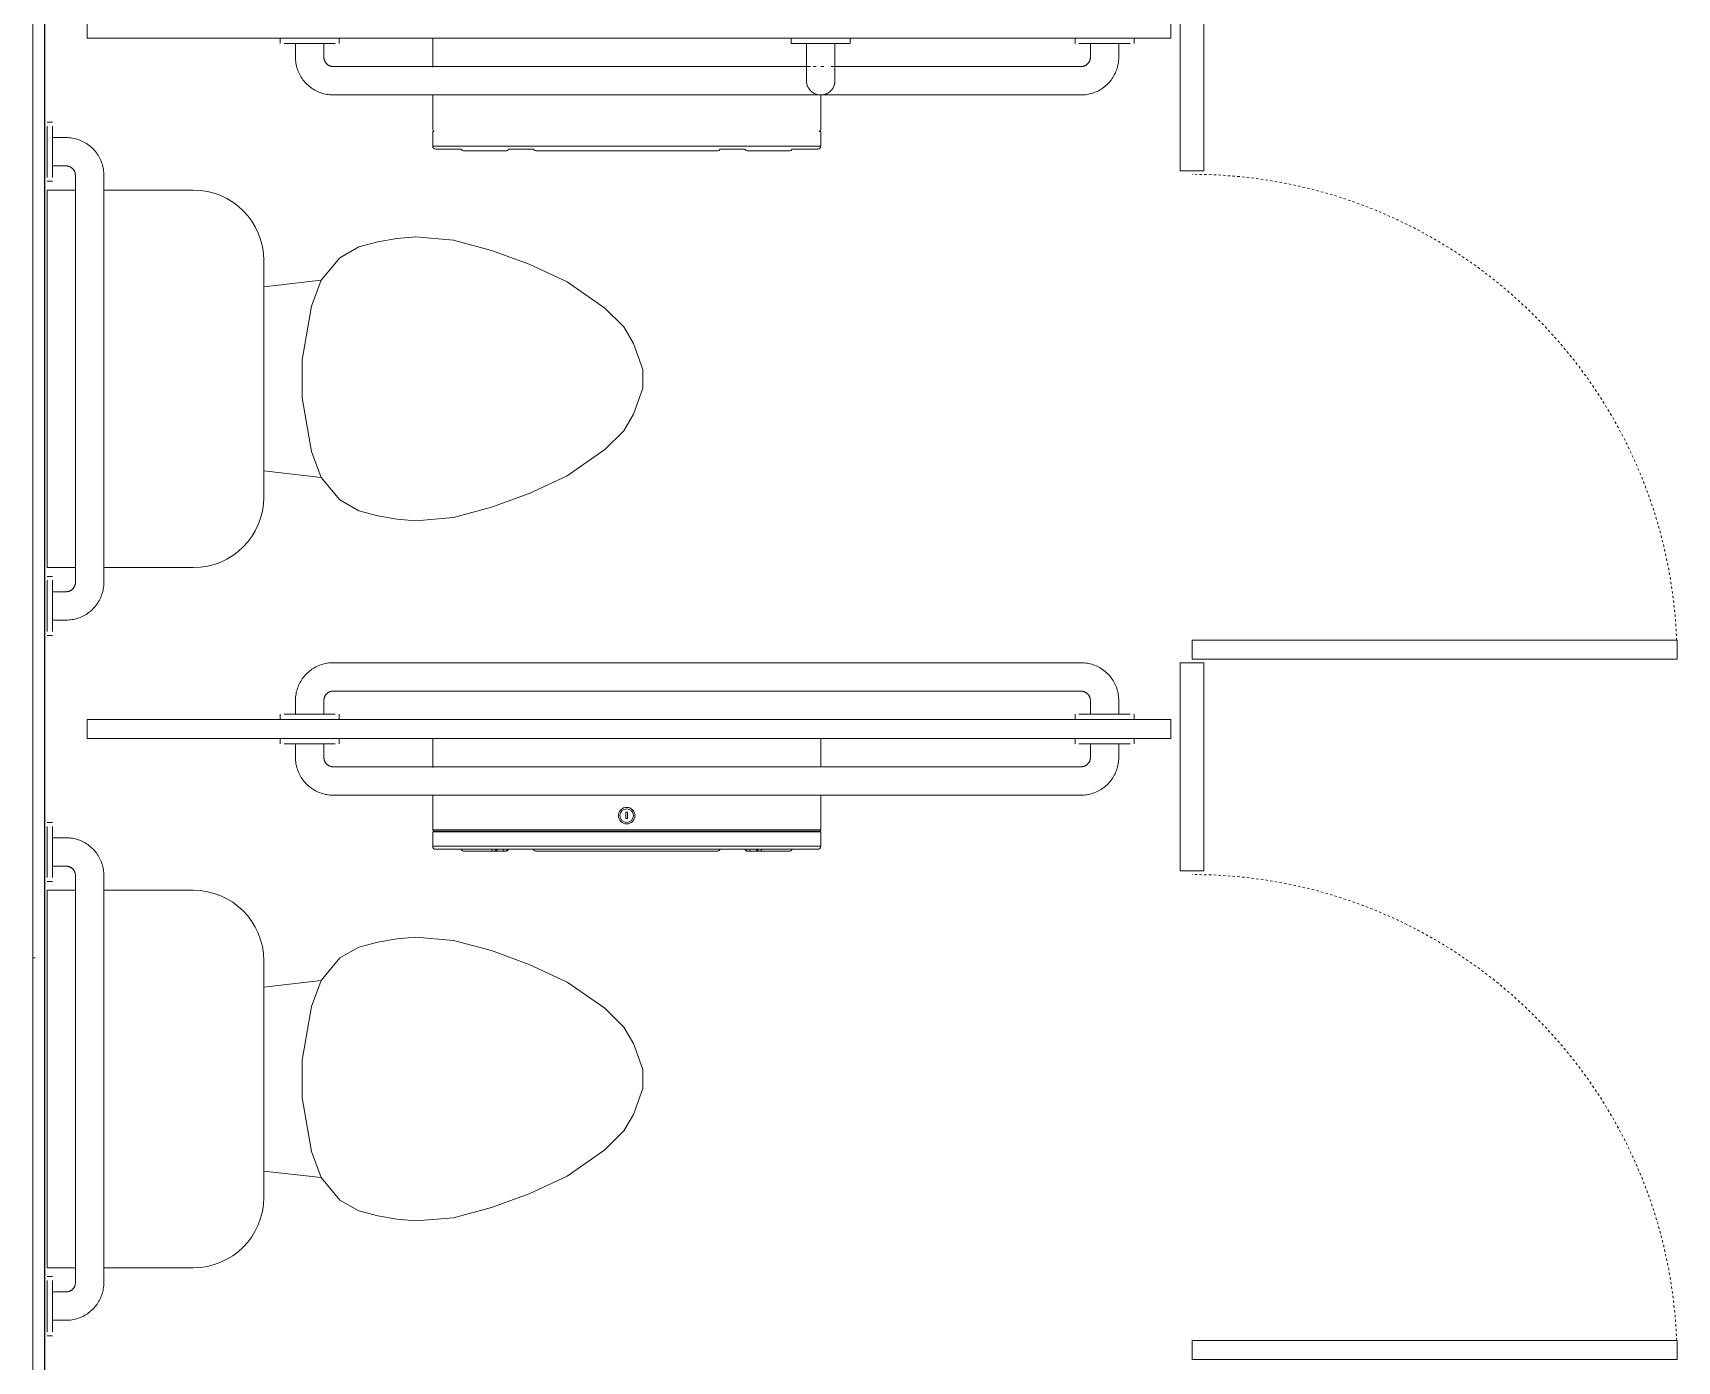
# Model space of a CAD drawing. Header units: inches. Extents: x 20008 to 27263, y -26025 to -19005.
# Drawn here: x 25521.4 to 25608.3, y -22590.2 to -22520 of the extents above; entities that cross this region are included whole.
import ezdxf

# ---------------------------------------------------------------- set-up
doc = ezdxf.new("R2010")
doc.units = ezdxf.units.IN
doc.header["$MEASUREMENT"] = 0
doc.linetypes.add('Dash', pattern=[0.25, 0.125, -0.125])
doc.linetypes.add('Dash_2_', pattern=[0.25, 0.125, -0.125])
for name, color, linetype, lineweight in [('A-WALL', 113, 'Continuous', 9), ('A-WALL-PATT', 111, 'Continuous', 25), ('I-WALL', 2, 'Continuous', 9), ('P-SANR-FIXT', 6, 'Continuous', 9), ('Q-SPCQ', 91, 'Continuous', 9), ('Q-SPCQ-HDLN', 91, 'Dash', 9)]:
    doc.layers.add(name, color=color, linetype=linetype, lineweight=lineweight)

# ---------------------------------------------------------------- blocks, each defined once
blk = doc.blocks.new('Toilet-Domestic-3D - Toilet-Domestic-3D-V38-Site Plan - Phase 1')
at = {"layer": 'P-SANR-FIXT', "color": 7}
for p, q in [((-9.976, 19.476), (9.976, 19.476)), ((-9.976, 17.976), (-9.976, 19.476)), ((9.976, 19.476), (9.976, 17.975)), ((-9.976, 11.75), (-9.976, 16.476)), ((9.976, 16.477), (9.976, 11.75)), ((6.25, 8.024), (-6.25, 8.024)), ((-4.862, 8.024), (-5.209, 5)), ((4.862, 8.024), (5.209, 5)), ((-3.836, 5.5), (-5.209, 5)), ((-1, 6), (-3.836, 5.5)), ((1, 6), (-1, 6)), ((3.836, 5.5), (1, 6)), ((5.209, 5), (3.836, 5.5)), ((-5.209, 5), (-6.401, 4)), ((6.401, 4), (5.209, 5)), ((-6.401, 4), (-6.968, 3)), ((6.968, 3), (6.401, 4)), ((-6.968, 3), (-7.236, 2)), ((7.236, 2), (6.968, 3)), ((-7.236, 2), (-7.413, 0.996)), ((7.413, 0.996), (7.236, 2)), ((-7.413, 0.996), (-7.5, 0)), ((7.5, 0), (7.413, 0.996)), ((-7.5, 0), (-7.326, -1.992)), ((7.326, -1.992), (7.5, 0)), ((-7.326, -1.992), (-6.788, -4)), ((6.788, -4), (7.326, -1.992)), ((-6.788, -4), (-6.06, -6)), ((6.06, -6), (6.788, -4)), ((-6.06, -6), (-5.127, -8)), ((5.127, -8), (6.06, -6)), ((-5.127, -8), (-3.74, -10)), ((3.74, -10), (5.127, -8)), ((-3.74, -10), (-2.74, -11)), ((2.74, -11), (3.74, -10)), ((-2.74, -11), (-1.874, -11.5)), ((1.874, -11.5), (2.74, -11)), ((-1.874, -11.5), (-0.5, -12)), ((-0.5, -12), (0.5, -12)), ((0.5, -12), (1.874, -11.5))]:
    blk.add_line(p, q, dxfattribs=at)
for centre, start, end in [((-6.25, 11.75), 180, 270), ((6.25, 11.75), 270, 360)]:
    blk.add_arc(centre, 3.726, start, end, dxfattribs=at)
blk = doc.blocks.new('Partition-Floor_Braced-Bradley_Corp-St_Stl-ADA-N_Stalls - ADA _optional_ _ n Standard Stalls-320692-Site Plan - Phase 1')
at = {"layer": 'Q-SPCQ', "color": 7}
for p, q in [((142.5, -0.875), (141.5, -0.875)), ((141.5, -0.875), (141.5, -58.125)), ((142.5, -58.125), (142.5, -0.875)), ((179.5, -0.875), (178.5, -0.875)), ((178.5, -0.875), (178.5, -58.125)), ((141.5, -58.125), (142.5, -58.125)), ((178.5, -58.125), (179.5, -58.125)), ((134.5, -58.625), (134.5, -59.875)), ((145.5, -58.625), (134.5, -58.625)), ((145.5, -59.875), (145.5, -58.625)), ((180, -58.625), (171.5, -58.625)), ((171.5, -58.625), (171.5, -59.875)), ((109.688, -59.25), (108.688, -59.25)), ((108.688, -59.25), (108.688, -84.874)), ((109.688, -84.874), (109.688, -59.25)), ((134.5, -59.875), (145.5, -59.875)), ((146.688, -59.25), (145.688, -59.25)), ((145.688, -59.25), (145.688, -84.874)), ((146.688, -84.874), (146.688, -59.25)), ((171.5, -59.875), (180, -59.875)), ((108.688, -84.874), (109.688, -84.874)), ((145.688, -84.874), (146.688, -84.874))]:
    blk.add_line(p, q, dxfattribs=at)
at = {"layer": 'Q-SPCQ-HDLN', "color": 7, "linetype": 'Dash_2_'}
for centre in [(108.688, -59.25), (145.688, -59.25)]:
    blk.add_arc(centre, 25.624, 272.20423, 360, dxfattribs=at)
blk = doc.blocks.new('817_Grab_Bars - 8170-001420-V44-Site Plan - Phase 1')
at = {"layer": 'Q-SPCQ', "color": 7}
for p, q in [((25534.453, -22557.303), (25534.453, -22557.584)), ((25536.015, -22557.584), (25534.662, -22557.584)), ((25535.265, -22557.584), (25535.265, -22558.303)), ((25537.368, -22557.584), (25536.015, -22557.584)), ((25536.765, -22558.303), (25536.765, -22557.584)), ((25537.578, -22557.584), (25537.578, -22557.303)), ((25576.453, -22557.303), (25576.453, -22557.584)), ((25578.015, -22557.584), (25576.662, -22557.584)), ((25577.265, -22557.584), (25577.265, -22558.303)), ((25579.368, -22557.584), (25578.015, -22557.584)), ((25578.765, -22558.303), (25578.765, -22557.584)), ((25579.578, -22557.584), (25579.578, -22557.303)), ((25576.765, -22558.803), (25537.265, -22558.803)), ((25537.265, -22560.303), (25576.765, -22560.303))]:
    blk.add_line(p, q, dxfattribs=at)
at = {"layer": 'Q-SPCQ', "color": 7, "flags": 128}
for points in [[(25535.265, -22558.303), (25535.267, -22558.383), (25535.272, -22558.463), (25535.28, -22558.542), (25535.291, -22558.621), (25535.305, -22558.7), (25535.323, -22558.778), (25535.343, -22558.856), (25535.367, -22558.932), (25535.393, -22559.007), (25535.423, -22559.082), (25535.456, -22559.155), (25535.491, -22559.226), (25535.53, -22559.297), (25535.571, -22559.365), (25535.615, -22559.432), (25535.661, -22559.497), (25535.71, -22559.56), (25535.762, -22559.622), (25535.816, -22559.681), (25535.872, -22559.738), (25535.93, -22559.792), (25535.991, -22559.844), (25536.054, -22559.894), (25536.118, -22559.941), (25536.185, -22559.986), (25536.253, -22560.028), (25536.323, -22560.067), (25536.394, -22560.103), (25536.467, -22560.136), (25536.541, -22560.167), (25536.616, -22560.194), (25536.692, -22560.219), (25536.769, -22560.24), (25536.847, -22560.259), (25536.925, -22560.274), (25537.004, -22560.286), (25537.084, -22560.295), (25537.164, -22560.3), (25537.244, -22560.303), (25537.265, -22560.303)], [(25537.265, -22558.803), (25537.245, -22558.802), (25537.225, -22558.801), (25537.205, -22558.799), (25537.186, -22558.796), (25537.166, -22558.793), (25537.146, -22558.788), (25537.127, -22558.783), (25537.108, -22558.777), (25537.089, -22558.771), (25537.071, -22558.763), (25537.052, -22558.755), (25537.034, -22558.746), (25537.017, -22558.737), (25537, -22558.726), (25536.983, -22558.715), (25536.967, -22558.704), (25536.951, -22558.692), (25536.936, -22558.679), (25536.921, -22558.665), (25536.907, -22558.651), (25536.893, -22558.637), (25536.88, -22558.621), (25536.867, -22558.606), (25536.856, -22558.59), (25536.844, -22558.573), (25536.834, -22558.556), (25536.824, -22558.538), (25536.815, -22558.521), (25536.807, -22558.502), (25536.799, -22558.484), (25536.792, -22558.465), (25536.786, -22558.446), (25536.781, -22558.427), (25536.776, -22558.407), (25536.773, -22558.388), (25536.769, -22558.368), (25536.767, -22558.348), (25536.766, -22558.328), (25536.765, -22558.308), (25536.765, -22558.303)], [(25576.765, -22560.303), (25576.845, -22560.301), (25576.925, -22560.296), (25577.005, -22560.288), (25577.084, -22560.277), (25577.163, -22560.263), (25577.241, -22560.245), (25577.318, -22560.225), (25577.394, -22560.201), (25577.47, -22560.175), (25577.544, -22560.145), (25577.617, -22560.112), (25577.689, -22560.077), (25577.759, -22560.038), (25577.828, -22559.997), (25577.895, -22559.953), (25577.96, -22559.907), (25578.023, -22559.858), (25578.084, -22559.806), (25578.143, -22559.752), (25578.2, -22559.696), (25578.255, -22559.638), (25578.307, -22559.577), (25578.356, -22559.514), (25578.404, -22559.45), (25578.448, -22559.383), (25578.49, -22559.315), (25578.529, -22559.245), (25578.565, -22559.174), (25578.599, -22559.101), (25578.629, -22559.028), (25578.657, -22558.952), (25578.681, -22558.876), (25578.703, -22558.799), (25578.721, -22558.721), (25578.736, -22558.643), (25578.748, -22558.564), (25578.757, -22558.484), (25578.763, -22558.404), (25578.765, -22558.324), (25578.765, -22558.303)], [(25577.265, -22558.303), (25577.265, -22558.323), (25577.264, -22558.343), (25577.262, -22558.363), (25577.259, -22558.382), (25577.255, -22558.402), (25577.251, -22558.422), (25577.246, -22558.441), (25577.24, -22558.46), (25577.233, -22558.479), (25577.226, -22558.498), (25577.218, -22558.516), (25577.209, -22558.534), (25577.199, -22558.551), (25577.189, -22558.568), (25577.178, -22558.585), (25577.166, -22558.601), (25577.154, -22558.617), (25577.141, -22558.633), (25577.128, -22558.647), (25577.114, -22558.661), (25577.099, -22558.675), (25577.084, -22558.688), (25577.068, -22558.701), (25577.052, -22558.712), (25577.035, -22558.724), (25577.018, -22558.734), (25577.001, -22558.744), (25576.983, -22558.753), (25576.965, -22558.761), (25576.946, -22558.769), (25576.928, -22558.776), (25576.909, -22558.782), (25576.889, -22558.787), (25576.87, -22558.792), (25576.85, -22558.796), (25576.83, -22558.799), (25576.811, -22558.801), (25576.791, -22558.802), (25576.771, -22558.803), (25576.765, -22558.803)]]:
    blk.add_lwpolyline(points, dxfattribs=at)
blk = doc.blocks.new('817_Grab_Bars - 8170-001420-V45-Site Plan - Phase 1')
at = {"layer": 'Q-SPCQ', "color": 7}
for p, q in [((25534.453, -22520.303), (25534.453, -22520.584)), ((25537.578, -22520.584), (25537.578, -22520.303)), ((25576.453, -22520.303), (25576.453, -22520.584)), ((25579.578, -22520.584), (25579.578, -22520.303)), ((25536.015, -22520.584), (25534.662, -22520.584)), ((25535.265, -22520.584), (25535.265, -22521.303)), ((25537.368, -22520.584), (25536.015, -22520.584)), ((25536.765, -22521.303), (25536.765, -22520.584)), ((25578.015, -22520.584), (25576.662, -22520.584)), ((25577.265, -22520.584), (25577.265, -22521.303)), ((25579.368, -22520.584), (25578.015, -22520.584)), ((25578.765, -22521.303), (25578.765, -22520.584)), ((25562.471, -22521.803), (25537.265, -22521.803)), ((25562.781, -22521.803), (25562.614, -22521.803)), ((25563.187, -22521.803), (25563.015, -22521.803)), ((25576.765, -22521.803), (25563.563, -22521.803)), ((25537.265, -22523.303), (25576.765, -22523.303))]:
    blk.add_line(p, q, dxfattribs=at)
at = {"layer": 'Q-SPCQ', "color": 7, "flags": 128}
for points in [[(25535.265, -22521.303), (25535.267, -22521.383), (25535.272, -22521.463), (25535.28, -22521.542), (25535.291, -22521.621), (25535.305, -22521.7), (25535.323, -22521.778), (25535.343, -22521.856), (25535.367, -22521.932), (25535.393, -22522.007), (25535.423, -22522.082), (25535.456, -22522.155), (25535.491, -22522.226), (25535.53, -22522.297), (25535.571, -22522.365), (25535.615, -22522.432), (25535.661, -22522.497), (25535.71, -22522.56), (25535.762, -22522.622), (25535.816, -22522.681), (25535.872, -22522.738), (25535.93, -22522.792), (25535.991, -22522.844), (25536.054, -22522.894), (25536.118, -22522.941), (25536.185, -22522.986), (25536.253, -22523.028), (25536.323, -22523.067), (25536.394, -22523.103), (25536.467, -22523.136), (25536.541, -22523.167), (25536.616, -22523.194), (25536.692, -22523.219), (25536.769, -22523.24), (25536.847, -22523.259), (25536.925, -22523.274), (25537.004, -22523.286), (25537.084, -22523.295), (25537.164, -22523.3), (25537.244, -22523.303), (25537.265, -22523.303)], [(25537.265, -22521.803), (25537.245, -22521.802), (25537.225, -22521.801), (25537.205, -22521.799), (25537.186, -22521.796), (25537.166, -22521.793), (25537.146, -22521.788), (25537.127, -22521.783), (25537.108, -22521.777), (25537.089, -22521.771), (25537.071, -22521.763), (25537.052, -22521.755), (25537.034, -22521.746), (25537.017, -22521.737), (25537, -22521.726), (25536.983, -22521.715), (25536.967, -22521.704), (25536.951, -22521.692), (25536.936, -22521.679), (25536.921, -22521.665), (25536.907, -22521.651), (25536.893, -22521.637), (25536.88, -22521.621), (25536.867, -22521.606), (25536.856, -22521.59), (25536.844, -22521.573), (25536.834, -22521.556), (25536.824, -22521.538), (25536.815, -22521.521), (25536.807, -22521.502), (25536.799, -22521.484), (25536.792, -22521.465), (25536.786, -22521.446), (25536.781, -22521.427), (25536.776, -22521.407), (25536.773, -22521.388), (25536.769, -22521.368), (25536.767, -22521.348), (25536.766, -22521.328), (25536.765, -22521.308), (25536.765, -22521.303)], [(25576.765, -22523.303), (25576.845, -22523.301), (25576.925, -22523.296), (25577.005, -22523.288), (25577.084, -22523.277), (25577.163, -22523.263), (25577.241, -22523.245), (25577.318, -22523.225), (25577.394, -22523.201), (25577.47, -22523.175), (25577.544, -22523.145), (25577.617, -22523.112), (25577.689, -22523.077), (25577.759, -22523.038), (25577.828, -22522.997), (25577.895, -22522.953), (25577.96, -22522.907), (25578.023, -22522.858), (25578.084, -22522.806), (25578.143, -22522.752), (25578.2, -22522.696), (25578.255, -22522.638), (25578.307, -22522.577), (25578.356, -22522.514), (25578.404, -22522.45), (25578.448, -22522.383), (25578.49, -22522.315), (25578.529, -22522.245), (25578.565, -22522.174), (25578.599, -22522.101), (25578.629, -22522.028), (25578.657, -22521.952), (25578.681, -22521.876), (25578.703, -22521.799), (25578.721, -22521.721), (25578.736, -22521.643), (25578.748, -22521.564), (25578.757, -22521.484), (25578.763, -22521.404), (25578.765, -22521.324), (25578.765, -22521.303)], [(25577.265, -22521.303), (25577.265, -22521.323), (25577.264, -22521.343), (25577.262, -22521.363), (25577.259, -22521.382), (25577.255, -22521.402), (25577.251, -22521.422), (25577.246, -22521.441), (25577.24, -22521.46), (25577.233, -22521.479), (25577.226, -22521.498), (25577.218, -22521.516), (25577.209, -22521.534), (25577.199, -22521.551), (25577.189, -22521.568), (25577.178, -22521.585), (25577.166, -22521.601), (25577.154, -22521.617), (25577.141, -22521.633), (25577.128, -22521.647), (25577.114, -22521.661), (25577.099, -22521.675), (25577.084, -22521.688), (25577.068, -22521.701), (25577.052, -22521.712), (25577.035, -22521.724), (25577.018, -22521.734), (25577.001, -22521.744), (25576.983, -22521.753), (25576.965, -22521.761), (25576.946, -22521.769), (25576.928, -22521.776), (25576.909, -22521.782), (25576.889, -22521.787), (25576.87, -22521.792), (25576.85, -22521.796), (25576.83, -22521.799), (25576.811, -22521.801), (25576.791, -22521.802), (25576.771, -22521.803), (25576.765, -22521.803)]]:
    blk.add_lwpolyline(points, dxfattribs=at)
blk = doc.blocks.new('Dispenser-Toilet_Tissue-Frost_Products_LTD_-Jumbo-169 - Steel-Brushed-Stainless_Steel-V48-Site Plan - Phase 1')
at = {"layer": 'Q-SPCQ', "color": 10, "lineweight": 13}
for p, q in [((25542.517, -22557.303), (25542.517, -22558.838)), ((25563.014, -22558.828), (25563.014, -22557.303)), ((25542.517, -22560.277), (25542.517, -22562.143)), ((25563.014, -22562.143), (25563.014, -22560.277)), ((25552.724, -22561.205), (25552.724, -22561.542)), ((25552.805, -22561.205), (25552.724, -22561.205)), ((25552.724, -22561.542), (25552.805, -22561.542)), ((25552.805, -22561.542), (25552.805, -22561.205)), ((25563.014, -22562.143), (25542.517, -22562.143)), ((25542.574, -22562.234), (25542.517, -22562.234)), ((25542.517, -22562.234), (25542.517, -22563.003)), ((25562.954, -22562.234), (25542.573, -22562.234)), ((25542.574, -22562.203), (25562.954, -22562.203)), ((25542.574, -22562.203), (25542.574, -22562.234)), ((25562.954, -22562.234), (25562.954, -22562.203)), ((25563.014, -22562.234), (25562.954, -22562.234)), ((25563.014, -22563.003), (25563.014, -22562.234)), ((25542.517, -22563.003), (25563.014, -22563.003)), ((25542.674, -22563.163), (25544.026, -22563.163)), ((25544.026, -22563.163), (25561.502, -22563.163)), ((25544.187, -22563.263), (25546.358, -22563.263)), ((25546.519, -22563.163), (25547.826, -22563.163)), ((25548.011, -22563.263), (25557.517, -22563.263)), ((25557.701, -22563.163), (25559.008, -22563.163)), ((25559.17, -22563.263), (25561.34, -22563.263)), ((25561.502, -22563.163), (25562.854, -22563.163))]:
    blk.add_line(p, q, dxfattribs=at)
for radius in [0.438, 0.358]:
    blk.add_circle((25552.764, -22561.384), radius, dxfattribs=at)
for centre, radius, start, end in [((25542.577, -22562.143), 0.0601, 180, 267.31847), ((25562.954, -22562.143), 0.06, 270, 0), ((25542.677, -22563.003), 0.16, 180, 269.00189), ((25544.187, -22563.083), 0.18, 206.3878, 270), ((25545.74, -22563.147), 0.118, 187.64311, 259.1884), ((25545.738, -22563.112), 0.151, 272.67904, 340.36528), ((25545.769, -22563.083), 0.18, 270, 333.60843), ((25545.76, -22563.112), 0.151, 273.16673, 340.37261), ((25546.341, -22563.145), 0.119, 188.48049, 259.95986), ((25546.34, -22563.112), 0.151, 272.67904, 340.36593), ((25546.348, -22563.112), 0.151, 272.67904, 340.36593), ((25546.358, -22563.083), 0.18, 270, 333.6122), ((25548.011, -22563.043), 0.22, 213.05573, 270), ((25557.517, -22563.043), 0.22, 270, 326.94427), ((25559.17, -22563.083), 0.18, 206.3878, 270), ((25559.18, -22563.112), 0.151, 199.63407, 267.32096), ((25559.188, -22563.112), 0.151, 199.63407, 267.32096), ((25559.187, -22563.145), 0.119, 280.04014, 351.51951), ((25559.759, -22563.083), 0.18, 206.3878, 270), ((25559.767, -22563.112), 0.151, 199.63407, 266.83311), ((25559.79, -22563.112), 0.151, 199.63407, 267.32096), ((25559.788, -22563.147), 0.118, 280.8116, 352.35689), ((25561.34, -22563.083), 0.18, 270, 333.6122), ((25562.854, -22563.003), 0.16, 270, 0)]:
    blk.add_arc(centre, radius, start, end, dxfattribs=at)
blk = doc.blocks.new('Dispenser-Toilet_Tissue-Frost_Products_LTD_-Jumbo-169 - Steel-Brushed-Stainless_Steel-V49-Site Plan - Phase 1')
at = {"layer": 'Q-SPCQ', "color": 10, "lineweight": 13}
for p, q in [((25542.517, -22521.838), (25542.517, -22520.303)), ((25542.517, -22525.143), (25542.517, -22523.277)), ((25563.014, -22523.277), (25563.014, -22525.143)), ((25542.517, -22526.003), (25542.517, -22525.234)), ((25542.517, -22525.234), (25542.577, -22525.234)), ((25542.577, -22525.234), (25542.577, -22525.203)), ((25562.957, -22525.203), (25562.957, -22525.234)), ((25562.957, -22525.234), (25563.014, -22525.234)), ((25563.014, -22525.234), (25563.014, -22526.003)), ((25563.014, -22526.003), (25542.517, -22526.003)), ((25544.029, -22526.163), (25542.677, -22526.163)), ((25546.361, -22526.263), (25544.19, -22526.263)), ((25547.829, -22526.163), (25546.522, -22526.163)), ((25557.52, -22526.263), (25548.013, -22526.263)), ((25559.011, -22526.163), (25557.704, -22526.163)), ((25561.343, -22526.263), (25559.172, -22526.263)), ((25562.857, -22526.163), (25561.504, -22526.163))]:
    blk.add_line(p, q, dxfattribs=at)
for centre, radius, start, end in [((25542.577, -22525.143), 0.06, 180, 270), ((25562.954, -22525.143), 0.0601, 272.68153, 0), ((25542.677, -22526.003), 0.16, 180, 270), ((25544.19, -22526.083), 0.18, 206.3878, 270), ((25546.361, -22526.083), 0.18, 270, 333.6122), ((25548.013, -22526.043), 0.22, 213.05573, 270), ((25557.52, -22526.043), 0.22, 270, 326.94427), ((25559.172, -22526.083), 0.18, 206.3878, 270), ((25561.343, -22526.083), 0.18, 270, 333.6122), ((25562.854, -22526.003), 0.16, 270.99811, 0)]:
    blk.add_arc(centre, radius, start, end, dxfattribs=at)
blk = doc.blocks.new('817_Grab_Bars - 8170-001240-V53-Site Plan - Phase 1')
at = {"layer": 'Q-SPCQ', "color": 7}
for p, q in [((25522.421, -22561.74), (25522.14, -22561.74)), ((25522.14, -22563.303), (25522.14, -22561.95)), ((25522.421, -22561.95), (25522.421, -22563.303)), ((25523.14, -22562.553), (25522.421, -22562.553)), ((25522.14, -22564.656), (25522.14, -22563.303)), ((25522.421, -22563.303), (25522.421, -22564.656)), ((25522.421, -22564.053), (25523.14, -22564.053)), ((25523.64, -22564.553), (25523.64, -22586.053)), ((25525.14, -22586.053), (25525.14, -22564.553)), ((25522.14, -22564.865), (25522.421, -22564.865)), ((25522.421, -22585.74), (25522.14, -22585.74)), ((25522.14, -22587.303), (25522.14, -22585.95)), ((25522.421, -22585.95), (25522.421, -22587.303)), ((25523.14, -22586.553), (25522.421, -22586.553)), ((25522.14, -22588.656), (25522.14, -22587.303)), ((25522.421, -22587.303), (25522.421, -22588.656)), ((25522.421, -22588.053), (25523.14, -22588.053)), ((25522.14, -22588.865), (25522.421, -22588.865))]:
    blk.add_line(p, q, dxfattribs=at)
at = {"layer": 'Q-SPCQ', "color": 7, "flags": 128}
for points in [[(25525.14, -22564.553), (25525.139, -22564.473), (25525.134, -22564.393), (25525.126, -22564.313), (25525.115, -22564.234), (25525.1, -22564.155), (25525.083, -22564.077), (25525.062, -22564), (25525.039, -22563.924), (25525.012, -22563.848), (25524.982, -22563.774), (25524.95, -22563.701), (25524.914, -22563.629), (25524.876, -22563.559), (25524.835, -22563.49), (25524.791, -22563.424), (25524.744, -22563.358), (25524.695, -22563.295), (25524.644, -22563.234), (25524.59, -22563.175), (25524.534, -22563.118), (25524.475, -22563.064), (25524.415, -22563.011), (25524.352, -22562.962), (25524.287, -22562.914), (25524.221, -22562.87), (25524.153, -22562.828), (25524.083, -22562.789), (25524.012, -22562.753), (25523.939, -22562.719), (25523.865, -22562.689), (25523.79, -22562.661), (25523.714, -22562.637), (25523.637, -22562.615), (25523.559, -22562.597), (25523.48, -22562.582), (25523.401, -22562.57), (25523.322, -22562.561), (25523.242, -22562.555), (25523.162, -22562.553), (25523.14, -22562.553)], [(25523.14, -22564.053), (25523.16, -22564.053), (25523.18, -22564.054), (25523.2, -22564.056), (25523.22, -22564.059), (25523.24, -22564.063), (25523.259, -22564.067), (25523.278, -22564.072), (25523.298, -22564.078), (25523.316, -22564.085), (25523.335, -22564.092), (25523.353, -22564.1), (25523.371, -22564.109), (25523.389, -22564.119), (25523.406, -22564.129), (25523.423, -22564.14), (25523.439, -22564.152), (25523.455, -22564.164), (25523.47, -22564.177), (25523.485, -22564.19), (25523.499, -22564.204), (25523.513, -22564.219), (25523.526, -22564.234), (25523.538, -22564.25), (25523.55, -22564.266), (25523.561, -22564.283), (25523.571, -22564.3), (25523.581, -22564.317), (25523.59, -22564.335), (25523.599, -22564.353), (25523.606, -22564.372), (25523.613, -22564.39), (25523.619, -22564.409), (25523.625, -22564.429), (25523.629, -22564.448), (25523.633, -22564.468), (25523.636, -22564.488), (25523.638, -22564.507), (25523.64, -22564.527), (25523.64, -22564.547), (25523.64, -22564.553)], [(25523.14, -22588.053), (25523.22, -22588.051), (25523.3, -22588.046), (25523.38, -22588.038), (25523.459, -22588.027), (25523.538, -22588.013), (25523.616, -22587.995), (25523.693, -22587.975), (25523.769, -22587.951), (25523.845, -22587.925), (25523.919, -22587.895), (25523.992, -22587.862), (25524.064, -22587.827), (25524.134, -22587.788), (25524.203, -22587.747), (25524.27, -22587.703), (25524.335, -22587.657), (25524.398, -22587.608), (25524.459, -22587.556), (25524.518, -22587.502), (25524.575, -22587.446), (25524.63, -22587.388), (25524.682, -22587.327), (25524.731, -22587.264), (25524.779, -22587.2), (25524.823, -22587.133), (25524.865, -22587.065), (25524.904, -22586.995), (25524.94, -22586.924), (25524.974, -22586.851), (25525.004, -22586.778), (25525.032, -22586.702), (25525.056, -22586.626), (25525.078, -22586.549), (25525.096, -22586.471), (25525.111, -22586.393), (25525.123, -22586.314), (25525.132, -22586.234), (25525.138, -22586.154), (25525.14, -22586.074), (25525.14, -22586.053)], [(25523.64, -22586.053), (25523.64, -22586.073), (25523.639, -22586.093), (25523.637, -22586.113), (25523.634, -22586.132), (25523.63, -22586.152), (25523.626, -22586.172), (25523.621, -22586.191), (25523.615, -22586.21), (25523.608, -22586.229), (25523.601, -22586.248), (25523.593, -22586.266), (25523.584, -22586.284), (25523.574, -22586.301), (25523.564, -22586.318), (25523.553, -22586.335), (25523.541, -22586.351), (25523.529, -22586.367), (25523.516, -22586.383), (25523.503, -22586.397), (25523.489, -22586.411), (25523.474, -22586.425), (25523.459, -22586.438), (25523.443, -22586.451), (25523.427, -22586.462), (25523.41, -22586.474), (25523.393, -22586.484), (25523.376, -22586.494), (25523.358, -22586.503), (25523.34, -22586.511), (25523.321, -22586.519), (25523.303, -22586.526), (25523.284, -22586.532), (25523.264, -22586.537), (25523.245, -22586.542), (25523.225, -22586.546), (25523.205, -22586.549), (25523.186, -22586.551), (25523.166, -22586.552), (25523.146, -22586.553), (25523.14, -22586.553)]]:
    blk.add_lwpolyline(points, dxfattribs=at)
blk = doc.blocks.new('817_Grab_Bars - 8170-001180-V54-Site Plan - Phase 1')
at = {"layer": 'Q-SPCQ', "color": 7}
for p, q in [((25561.453, -22520.303), (25561.453, -22520.584)), ((25561.453, -22520.303), (25561.453, -22520.584)), ((25564.578, -22520.584), (25564.578, -22520.303)), ((25564.578, -22520.584), (25564.578, -22520.303)), ((25564.578, -22520.584), (25561.453, -22520.584)), ((25561.453, -22520.584), (25561.662, -22520.584)), ((25561.662, -22520.584), (25561.453, -22520.584)), ((25561.453, -22520.584), (25561.662, -22520.584)), ((25562.265, -22520.584), (25562.265, -22521.303)), ((25562.265, -22520.584), (25562.265, -22521.303)), ((25563.765, -22521.303), (25563.765, -22520.584)), ((25563.765, -22521.303), (25563.765, -22520.584)), ((25564.368, -22520.584), (25564.578, -22520.584)), ((25564.578, -22520.584), (25564.368, -22520.584)), ((25564.368, -22520.584), (25564.578, -22520.584))]:
    blk.add_line(p, q, dxfattribs=at)
at = {"layer": 'Q-SPCQ', "color": 7, "flags": 128}
for points in [[(25562.265, -22521.303), (25562.265, -22521.353), (25562.265, -22521.403), (25562.265, -22521.452), (25562.265, -22521.502), (25562.265, -22521.551), (25562.265, -22521.6), (25562.265, -22521.648), (25562.265, -22521.696), (25562.265, -22521.743), (25562.265, -22521.79), (25562.265, -22521.835), (25562.265, -22521.88), (25562.265, -22521.924), (25562.265, -22521.967), (25562.265, -22522.009), (25562.265, -22522.049), (25562.265, -22522.089), (25562.265, -22522.127), (25562.265, -22522.164), (25562.265, -22522.2), (25562.265, -22522.234), (25562.265, -22522.266), (25562.265, -22522.297), (25562.265, -22522.327), (25562.265, -22522.355), (25562.265, -22522.381), (25562.265, -22522.405), (25562.265, -22522.428), (25562.265, -22522.449), (25562.265, -22522.468), (25562.265, -22522.485), (25562.265, -22522.5), (25562.265, -22522.514), (25562.265, -22522.525), (25562.265, -22522.535), (25562.265, -22522.542), (25562.265, -22522.548), (25562.265, -22522.551), (25562.265, -22522.553)], [(25562.265, -22522.553), (25562.265, -22522.552), (25562.265, -22522.549), (25562.265, -22522.544), (25562.265, -22522.537), (25562.265, -22522.528), (25562.265, -22522.517), (25562.265, -22522.504), (25562.265, -22522.489), (25562.265, -22522.473), (25562.265, -22522.454), (25562.265, -22522.434), (25562.265, -22522.412), (25562.265, -22522.388), (25562.265, -22522.362), (25562.265, -22522.334), (25562.265, -22522.305), (25562.265, -22522.275), (25562.265, -22522.243), (25562.265, -22522.209), (25562.265, -22522.174), (25562.265, -22522.137), (25562.265, -22522.099), (25562.265, -22522.06), (25562.265, -22522.02), (25562.265, -22521.978), (25562.265, -22521.936), (25562.265, -22521.892), (25562.265, -22521.847), (25562.265, -22521.802), (25562.265, -22521.756), (25562.265, -22521.709), (25562.265, -22521.661), (25562.265, -22521.613), (25562.265, -22521.564), (25562.265, -22521.515), (25562.265, -22521.466), (25562.265, -22521.416), (25562.265, -22521.366), (25562.265, -22521.316), (25562.265, -22521.303)], [(25563.765, -22522.553), (25563.765, -22522.552), (25563.765, -22522.549), (25563.765, -22522.544), (25563.765, -22522.537), (25563.765, -22522.528), (25563.765, -22522.517), (25563.765, -22522.504), (25563.765, -22522.489), (25563.765, -22522.473), (25563.765, -22522.454), (25563.765, -22522.434), (25563.765, -22522.412), (25563.765, -22522.388), (25563.765, -22522.362), (25563.765, -22522.334), (25563.765, -22522.305), (25563.765, -22522.275), (25563.765, -22522.243), (25563.765, -22522.209), (25563.765, -22522.174), (25563.765, -22522.137), (25563.765, -22522.099), (25563.765, -22522.06), (25563.765, -22522.02), (25563.765, -22521.978), (25563.765, -22521.936), (25563.765, -22521.892), (25563.765, -22521.847), (25563.765, -22521.802), (25563.765, -22521.756), (25563.765, -22521.709), (25563.765, -22521.661), (25563.765, -22521.613), (25563.765, -22521.564), (25563.765, -22521.515), (25563.765, -22521.466), (25563.765, -22521.416), (25563.765, -22521.366), (25563.765, -22521.316), (25563.765, -22521.303)], [(25563.765, -22521.303), (25563.765, -22521.353), (25563.765, -22521.403), (25563.765, -22521.452), (25563.765, -22521.502), (25563.765, -22521.551), (25563.765, -22521.6), (25563.765, -22521.648), (25563.765, -22521.696), (25563.765, -22521.743), (25563.765, -22521.79), (25563.765, -22521.835), (25563.765, -22521.88), (25563.765, -22521.924), (25563.765, -22521.967), (25563.765, -22522.009), (25563.765, -22522.049), (25563.765, -22522.089), (25563.765, -22522.127), (25563.765, -22522.164), (25563.765, -22522.2), (25563.765, -22522.234), (25563.765, -22522.266), (25563.765, -22522.297), (25563.765, -22522.327), (25563.765, -22522.355), (25563.765, -22522.381), (25563.765, -22522.405), (25563.765, -22522.428), (25563.765, -22522.449), (25563.765, -22522.468), (25563.765, -22522.485), (25563.765, -22522.5), (25563.765, -22522.514), (25563.765, -22522.525), (25563.765, -22522.535), (25563.765, -22522.542), (25563.765, -22522.548), (25563.765, -22522.551), (25563.765, -22522.553)], [(25563.015, -22523.303), (25562.985, -22523.302), (25562.955, -22523.3), (25562.925, -22523.297), (25562.896, -22523.293), (25562.866, -22523.288), (25562.837, -22523.281), (25562.808, -22523.274), (25562.779, -22523.265), (25562.751, -22523.255), (25562.723, -22523.244), (25562.696, -22523.231), (25562.669, -22523.218), (25562.643, -22523.204), (25562.617, -22523.188), (25562.592, -22523.172), (25562.567, -22523.154), (25562.544, -22523.136), (25562.521, -22523.117), (25562.499, -22523.096), (25562.477, -22523.075), (25562.457, -22523.053), (25562.437, -22523.031), (25562.419, -22523.007), (25562.401, -22522.983), (25562.384, -22522.958), (25562.368, -22522.932), (25562.354, -22522.906), (25562.34, -22522.88), (25562.328, -22522.852), (25562.316, -22522.825), (25562.306, -22522.796), (25562.297, -22522.768), (25562.289, -22522.739), (25562.282, -22522.71), (25562.276, -22522.68), (25562.272, -22522.651), (25562.268, -22522.621), (25562.266, -22522.591), (25562.265, -22522.561), (25562.265, -22522.553)], [(25563.765, -22522.553), (25563.765, -22522.583), (25563.763, -22522.613), (25563.76, -22522.643), (25563.756, -22522.672), (25563.75, -22522.702), (25563.744, -22522.731), (25563.736, -22522.76), (25563.727, -22522.789), (25563.717, -22522.817), (25563.706, -22522.845), (25563.694, -22522.872), (25563.68, -22522.899), (25563.666, -22522.925), (25563.651, -22522.951), (25563.634, -22522.976), (25563.617, -22523.001), (25563.598, -22523.024), (25563.579, -22523.047), (25563.559, -22523.07), (25563.538, -22523.091), (25563.516, -22523.111), (25563.493, -22523.131), (25563.47, -22523.15), (25563.445, -22523.167), (25563.42, -22523.184), (25563.395, -22523.2), (25563.369, -22523.214), (25563.342, -22523.228), (25563.315, -22523.24), (25563.287, -22523.252), (25563.259, -22523.262), (25563.23, -22523.271), (25563.201, -22523.279), (25563.172, -22523.286), (25563.143, -22523.292), (25563.113, -22523.296), (25563.083, -22523.3), (25563.053, -22523.302), (25563.023, -22523.303), (25563.015, -22523.303)]]:
    blk.add_lwpolyline(points, dxfattribs=at)
blk = doc.blocks.new('Locker Rooms and Restrooms_rvt-1-Site Plan - Phase 1')
at = {"layer": 'A-WALL-PATT', "lineweight": 9}
h = blk.add_hatch(dxfattribs=at)
h.set_pattern_fill('FP_9', style=0, pattern_type=2)
h.set_pattern_definition([(0, (0, 0), (81.92, 20.48), [3.379, -58.061, 3.379, -58.061, -327.68]), (0, (0, 0), (81.92, 20.48), [-122.88, 3.379, -119.501, 3.379, -58.061, -143.36]), (0, (0, 0), (81.92, 20.48), [-307.2, 3.379, -37.581, 3.379, -99.021]), (120, (30.72, 10.24), (-58.6962, 60.704801), [3.379, -58.061, 3.379, -58.061, -327.68]), (120, (30.72, 10.24), (-58.6962, 60.704801), [-122.88, 3.379, -119.501, 3.379, -58.061, -143.36]), (120, (30.72, 10.24), (-58.6962, 60.704801), [-307.2, 3.379, -37.581, 3.379, -99.021]), (240, (40.96, 51.2), (-23.2238, -81.184801), [3.379, -58.061, 3.379, -58.061, -327.68]), (240, (40.96, 51.2), (-23.2238, -81.184801), [-122.88, 3.379, -119.501, 3.379, -58.061, -143.36]), (240, (40.96, 51.2), (-23.2238, -81.184801), [-307.2, 3.379, -37.581, 3.379, -99.021])])
h.paths.add_polyline_path([(25521.39, -22691.303), (25522.015, -22691.303), (25522.015, -22435.178), (25521.39, -22435.178), (25521.39, -22668.327)], flags=0)
at = {"layer": 'A-WALL', "color": 7}
blk.add_line((25521.39, -22435.178), (25521.39, -22691.303), dxfattribs=at)
at = {"layer": 'I-WALL', "color": 250, "lineweight": 25}
blk.add_line((25522.015, -22691.303), (25522.015, -22435.178), dxfattribs=at)
at = {"lineweight": 9}
for name, p, rotation in [('Partition-Floor_Braced-Bradley_Corp-St_Stl-ADA-N_Stalls - ADA _optional_ _ n Standard Stalls-320692-Site Plan - Phase 1', (25523.39, -22698.803), 90.00000000000044), ('Toilet-Domestic-3D - Toilet-Domestic-3D-V38-Site Plan - Phase 1', (25541.616, -22538.303), 89.99999999999991), ('817_Grab_Bars - 8170-001420-V44-Site Plan - Phase 1', (51114.03, -45113.606), 180), ('Toilet-Domestic-3D - Toilet-Domestic-3D-V38-Site Plan - Phase 1', (25541.616, -22575.303), 89.99999999999991)]:
    blk.add_blockref(name, p, dxfattribs=dict(at, rotation=rotation))
for name, p in [('817_Grab_Bars - 8170-001420-V45-Site Plan - Phase 1', (0, 0)), ('Dispenser-Toilet_Tissue-Frost_Products_LTD_-Jumbo-169 - Steel-Brushed-Stainless_Steel-V49-Site Plan - Phase 1', (0, 0)), ('817_Grab_Bars - 8170-001180-V54-Site Plan - Phase 1', (0, 0)), ('817_Grab_Bars - 8170-001240-V53-Site Plan - Phase 1', (0, 37)), ('817_Grab_Bars - 8170-001420-V44-Site Plan - Phase 1', (0, 0)), ('Dispenser-Toilet_Tissue-Frost_Products_LTD_-Jumbo-169 - Steel-Brushed-Stainless_Steel-V48-Site Plan - Phase 1', (0, 0)), ('817_Grab_Bars - 8170-001240-V53-Site Plan - Phase 1', (0, 0))]:
    blk.add_blockref(name, p, dxfattribs=at)

msp = doc.modelspace()

# ---------------------------------------------------------------- block references
at = {"lineweight": 5}
msp.add_blockref('Locker Rooms and Restrooms_rvt-1-Site Plan - Phase 1', (0, 0), dxfattribs=at)

doc.saveas('drawing.dxf')
